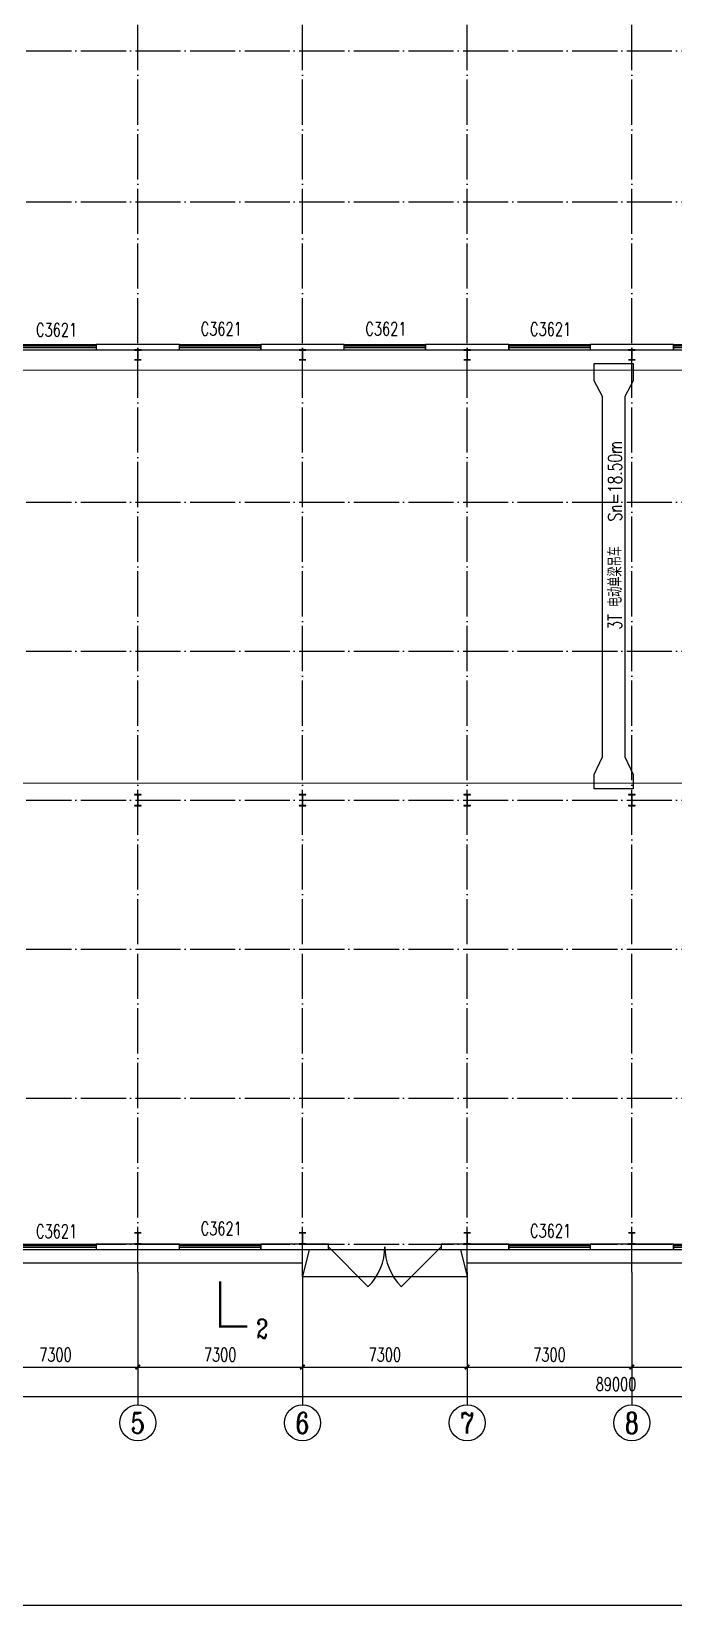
# Model space of a CAD drawing. Extents: x -89996 to 1006241, y -2176 to 440573.
# Drawn here: x 286010 to 314473, y 290827 to 360550 of the extents above; entities that cross this region are included whole.
import ezdxf
from ezdxf.enums import TextEntityAlignment as Align

# ---------------------------------------------------------------- set-up
doc = ezdxf.new("R2010")
doc.units = 0
doc.header["$LTSCALE"] = 1000
doc.header["$MEASUREMENT"] = 0
doc.linetypes.add('DASH', pattern=[0.35, 0.25, -0.1])
doc.linetypes.add('DOTE', pattern=[2.42, 2, -0.2, 0.02, -0.2])
for name, color, linetype in [('AXIS', 3, 'Continuous'), ('AXIS_TEXT', 7, 'Continuous'), ('DIM_SYMB', 3, 'Continuous'), ('DOTE', 1, 'DOTE'), ('GROUND', 2, 'Continuous'), ('GZ', 50, 'Continuous'), ('PUB_TEXT', 7, 'Continuous'), ('ROOM_TEXT_C', 4, 'Continuous'), ('STAIR', 2, 'Continuous'), ('WALL', 9, 'Continuous'), ('WINDOW', 4, 'Continuous'), ('WINDOW_TEXT', 7, 'Continuous')]:
    doc.layers.add(name, color=color, linetype=linetype)
doc.styles.add('_TCH_AXIS', font='COMPLEX', dxfattribs={"bigfont": 'GBCBIG'})
doc.styles.add('_TCH_DIM_T3', font='SIMPLEX', dxfattribs={"width": 0.705882, "bigfont": 'GBCBIG'})
doc.styles.add('_TCH_LABEL', font='COMPLEX', dxfattribs={"bigfont": 'GBCBIG'})
doc.styles.add('_TCH_WINDOW', font='SIMPLEX', dxfattribs={"height": 3.5, "bigfont": 'GBCBIG'})
doc.styles.add('COMPLEX', font='COMPLEX')
doc.styles.add('HZTXT', font='romans.shx', dxfattribs={"width": 0.75, "height": 300, "bigfont": 'HZTXT.shx'})
doc.dimstyles.new('_TCH_ARCH&&200', dxfattribs={"dimtxt": 595, "dimasz": 200, "dimexe": 500, "dimexo": 600, "dimgap": 252.5, "dimtad": 1, "dimdec": 0, "dimzin": 0, "dimdsep": 46, "dimtxsty": '_TCH_DIM_T3', "dimblk": 'ARCHTICK', "dimcen": 0.09, "dimclrt": 7, "dimazin": 2, "dimtfac": 1, "dimtdec": 0, "dimtix": 1, "dimtmove": 2, "dimatfit": 3, "dimfxl": 0, "dimtolj": 1, "dimtzin": 0, "dimarcsym": 0})
doc.dimstyles.new('TCH-200-1', dxfattribs={"dimtxt": 595, "dimasz": 200, "dimexe": 500, "dimexo": 600, "dimgap": 252.5, "dimtad": 1, "dimdec": 0, "dimzin": 0, "dimdsep": 46, "dimtxsty": '_TCH_DIM_T3', "dimblk": 'ARCHTICK', "dimcen": 0.09, "dimclrd": 3, "dimclre": 3, "dimclrt": 7, "dimazin": 2, "dimtfac": 1, "dimtdec": 0, "dimtix": 1, "dimtmove": 2, "dimatfit": 3, "dimfxl": 0, "dimtolj": 1, "dimtzin": 0, "dimarcsym": 0})

# ---------------------------------------------------------------- blocks, each defined once
blk = doc.blocks.new('_ArchTick')
at = {"color": 0, "linetype": 'ByBlock', "const_width": 0.4}
blk.add_lwpolyline([(-0.5, -0.5), (0.5, 0.5)], dxfattribs=at)
blk = doc.blocks.new('*D1642')
at = {"layer": 'Defpoints', "color": 0, "transparency": 16777216}
for p in [(10600, 8483), (99600, 8483), (99600, 1965)]:
    blk.add_point(p, dxfattribs=at)
at = {"layer": 'WALL', "color": 3, "lineweight": -2, "transparency": 16777216}
for p, q in [((10600, 7883), (10600, 1465)), ((99600, 7883), (99600, 1465)), ((10600, 1965), (99600, 1965))]:
    blk.add_line(p, q, dxfattribs=at)
at = {"layer": 'WALL', "color": 3, "lineweight": -2, "transparency": 16777216, "xscale": 200, "yscale": 200, "zscale": 200, "rotation": 180}
blk.add_blockref('_ArchTick', (10600, 1965), dxfattribs=at)
at = {"layer": 'WALL', "color": 3, "lineweight": -2, "transparency": 16777216, "xscale": 200, "yscale": 200, "zscale": 200}
blk.add_blockref('_ArchTick', (99600, 1965), dxfattribs=at)
at = {"layer": 'WALL', "color": 7, "transparency": 16777216, "insert": (55100, 2515), "char_height": 595, "attachment_point": 5, "style": '_TCH_DIM_T3'}
blk.add_mtext('\\A1;89000', dxfattribs=at)
blk = doc.blocks.new('$DorLib2D$00000116')
at = {"color": 0}
for p, q in [((-0.5, 0), (-0.146, 0.354)), ((0.5, 0), (0.146, 0.354))]:
    blk.add_line(p, q, dxfattribs=at)
for centre, start, end in [((-0.5, 0), 0, 45), ((0.5, 0), 135, 180)]:
    blk.add_arc(centre, 0.5, start, end, dxfattribs=at)
blk = doc.blocks.new('$TCHSYS$WIN2D')
for p, q in [((-0.5, 0.5), (0.5, 0.5)), ((-0.5, 0.5), (-0.5, -0.5)), ((0.5, 0.5), (0.5, -0.5)), ((0.5, 0.167), (-0.5, 0.167)), ((0.5, -0.167), (-0.5, -0.167)), ((-0.5, -0.5), (0.5, -0.5))]:
    blk.add_line(p, q)
blk = doc.blocks.new('_AXISO')
blk.add_circle((0, 0), 0.5)
at = {"layer": 'AXIS_TEXT', "style": 'COMPLEX', "width": 1.041667}
blk.add_attdef('A', text='', height=0.56, dxfattribs=at).set_placement((-0.25, -0.28), (0.25, -0.28), align=Align.FIT)
blk = doc.blocks.new('*D3095')
at = {"layer": 'AXIS', "color": 0, "lineweight": -2, "transparency": 16777216}
for p, q in [((26600, 6883), (26600, 2773)), ((33900, 6883), (33900, 2773)), ((26600, 3273), (33900, 3273))]:
    blk.add_line(p, q, dxfattribs=at)
at = {"layer": 'Defpoints', "color": 0, "transparency": 16777216}
for p in [(26600, 7483), (33900, 7483), (33900, 3273)]:
    blk.add_point(p, dxfattribs=at)
at = {"layer": 'AXIS', "color": 0, "lineweight": -2, "transparency": 16777216, "xscale": 200, "yscale": 200, "zscale": 200, "rotation": 180}
blk.add_blockref('_ArchTick', (26600, 3273), dxfattribs=at)
at = {"layer": 'AXIS', "color": 0, "lineweight": -2, "transparency": 16777216, "xscale": 200, "yscale": 200, "zscale": 200}
blk.add_blockref('_ArchTick', (33900, 3273), dxfattribs=at)
at = {"layer": 'AXIS', "color": 7, "transparency": 16777216, "insert": (30250, 3823), "char_height": 595, "attachment_point": 5, "style": '_TCH_DIM_T3'}
blk.add_mtext('\\A1;7300', dxfattribs=at)
blk = doc.blocks.new('*D3096')
at = {"layer": 'AXIS', "color": 0, "lineweight": -2, "transparency": 16777216}
for p, q in [((33900, 6883), (33900, 2773)), ((41200, 6883), (41200, 2773)), ((33900, 3273), (41200, 3273))]:
    blk.add_line(p, q, dxfattribs=at)
at = {"layer": 'Defpoints', "color": 0, "transparency": 16777216}
for p in [(33900, 7483), (41200, 7483), (41200, 3273)]:
    blk.add_point(p, dxfattribs=at)
at = {"layer": 'AXIS', "color": 0, "lineweight": -2, "transparency": 16777216, "xscale": 200, "yscale": 200, "zscale": 200, "rotation": 180}
blk.add_blockref('_ArchTick', (33900, 3273), dxfattribs=at)
at = {"layer": 'AXIS', "color": 0, "lineweight": -2, "transparency": 16777216, "xscale": 200, "yscale": 200, "zscale": 200}
blk.add_blockref('_ArchTick', (41200, 3273), dxfattribs=at)
at = {"layer": 'AXIS', "color": 7, "transparency": 16777216, "insert": (37550, 3823), "char_height": 595, "attachment_point": 5, "style": '_TCH_DIM_T3'}
blk.add_mtext('\\A1;7300', dxfattribs=at)
blk = doc.blocks.new('*D3097')
at = {"layer": 'AXIS', "color": 0, "lineweight": -2, "transparency": 16777216}
for p, q in [((41200, 6883), (41200, 2773)), ((48500, 6883), (48500, 2773)), ((41200, 3273), (48500, 3273))]:
    blk.add_line(p, q, dxfattribs=at)
at = {"layer": 'Defpoints', "color": 0, "transparency": 16777216}
for p in [(41200, 7483), (48500, 7483), (48500, 3273)]:
    blk.add_point(p, dxfattribs=at)
at = {"layer": 'AXIS', "color": 0, "lineweight": -2, "transparency": 16777216, "xscale": 200, "yscale": 200, "zscale": 200, "rotation": 180}
blk.add_blockref('_ArchTick', (41200, 3273), dxfattribs=at)
at = {"layer": 'AXIS', "color": 0, "lineweight": -2, "transparency": 16777216, "xscale": 200, "yscale": 200, "zscale": 200}
blk.add_blockref('_ArchTick', (48500, 3273), dxfattribs=at)
at = {"layer": 'AXIS', "color": 7, "transparency": 16777216, "insert": (44850, 3823), "char_height": 595, "attachment_point": 5, "style": '_TCH_DIM_T3'}
blk.add_mtext('\\A1;7300', dxfattribs=at)
blk = doc.blocks.new('*D3098')
at = {"layer": 'AXIS', "color": 0, "lineweight": -2, "transparency": 16777216}
for p, q in [((48500, 6883), (48500, 2773)), ((55800, 6883), (55800, 2773)), ((48500, 3273), (55800, 3273))]:
    blk.add_line(p, q, dxfattribs=at)
at = {"layer": 'Defpoints', "color": 0, "transparency": 16777216}
for p in [(48500, 7483), (55800, 7483), (55800, 3273)]:
    blk.add_point(p, dxfattribs=at)
at = {"layer": 'AXIS', "color": 0, "lineweight": -2, "transparency": 16777216, "xscale": 200, "yscale": 200, "zscale": 200, "rotation": 180}
blk.add_blockref('_ArchTick', (48500, 3273), dxfattribs=at)
at = {"layer": 'AXIS', "color": 0, "lineweight": -2, "transparency": 16777216, "xscale": 200, "yscale": 200, "zscale": 200}
blk.add_blockref('_ArchTick', (55800, 3273), dxfattribs=at)
at = {"layer": 'AXIS', "color": 7, "transparency": 16777216, "insert": (52150, 3823), "char_height": 595, "attachment_point": 5, "style": '_TCH_DIM_T3'}
blk.add_mtext('\\A1;7300', dxfattribs=at)
blk = doc.blocks.new('*D3099')
at = {"layer": 'AXIS', "color": 0, "lineweight": -2, "transparency": 16777216}
for p, q in [((55800, 6883), (55800, 2773)), ((63100, 6883), (63100, 2773)), ((55800, 3273), (63100, 3273))]:
    blk.add_line(p, q, dxfattribs=at)
at = {"layer": 'Defpoints', "color": 0, "transparency": 16777216}
for p in [(55800, 7483), (63100, 7483), (63100, 3273)]:
    blk.add_point(p, dxfattribs=at)
at = {"layer": 'AXIS', "color": 0, "lineweight": -2, "transparency": 16777216, "xscale": 200, "yscale": 200, "zscale": 200, "rotation": 180}
blk.add_blockref('_ArchTick', (55800, 3273), dxfattribs=at)
at = {"layer": 'AXIS', "color": 0, "lineweight": -2, "transparency": 16777216, "xscale": 200, "yscale": 200, "zscale": 200}
blk.add_blockref('_ArchTick', (63100, 3273), dxfattribs=at)
at = {"layer": 'AXIS', "color": 7, "transparency": 16777216, "insert": (59450, 3823), "char_height": 595, "attachment_point": 5, "style": '_TCH_DIM_T3'}
blk.add_mtext('\\A1;7300', dxfattribs=at)
blk = doc.blocks.new('A$C5DBF1C92')
at = {"layer": 'AXIS'}
for p, q in [((33900, 7482.9), (33900, 1600)), ((41200, 7482.9), (41200, 1600)), ((48500, 7482.9), (48500, 1600)), ((55800, 7482.9), (55800, 1600))]:
    blk.add_line(p, q, dxfattribs=at)
at = {"layer": 'DIM_SYMB', "const_width": 100}
blk.add_lwpolyline([(37557.9, 7064.6), (37557.9, 5064.6), (38757.9, 5064.6)], dxfattribs=at)
at = {"layer": 'DOTE'}
for p, q in [((33900, 7482.9), (33900, 112482.9)), ((41200, 7482.9), (41200, 112482.9)), ((48500, 7482.9), (48500, 112482.9)), ((55800, 7482.9), (55800, 112482.9)), ((9600, 61582.9), (100360, 61582.9)), ((9600, 54882.9), (100360, 54882.9)), ((9360, 48332.9), (100360, 48332.9)), ((9600, 41582.9), (100600, 41582.9)), ((9600, 34982.9), (100600, 34982.9)), ((9600, 28382.9), (100600, 28382.9)), ((9600, 21782.9), (100600, 21782.9)), ((9600, 15182.9), (100600, 15182.9)), ((9600, 8722.9), (100600, 8722.9))]:
    blk.add_line(p, q, dxfattribs=at)
at = {"layer": 'GROUND'}
for p, q in [((10600, 8482.9), (41200, 8482.9)), ((48500, 8482.9), (70400, 8482.9)), ((10000, 7882.9), (41200, 7882.9)), ((48500, 7882.9), (70400, 7882.9))]:
    blk.add_line(p, q, dxfattribs=at)
at = {"layer": 'GZ'}
for points in [[(34050, 48332.9), (33750, 48332.9), (33750, 48322.9), (33893.1, 48322.9), (33897, 48317.9), (33897, 47897.6), (33893.1, 47892.9), (33750, 47892.9), (33750, 47882.9), (34050, 47882.9), (34050, 47892.9), (33907, 47892.9), (33903, 47897.4), (33903, 48317.9), (33907, 48322.9), (34050, 48322.9), (34050, 48332.9)], [(41350, 48332.9), (41050, 48332.9), (41050, 48322.9), (41193.1, 48322.9), (41197, 48317.9), (41197, 47897.6), (41193.1, 47892.9), (41050, 47892.9), (41050, 47882.9), (41350, 47882.9), (41350, 47892.9), (41207, 47892.9), (41203, 47897.4), (41203, 48317.9), (41207, 48322.9), (41350, 48322.9), (41350, 48332.9)], [(48650, 48332.9), (48350, 48332.9), (48350, 48322.9), (48493.1, 48322.9), (48497, 48317.9), (48497, 47897.6), (48493.1, 47892.9), (48350, 47892.9), (48350, 47882.9), (48650, 47882.9), (48650, 47892.9), (48507, 47892.9), (48503, 47897.4), (48503, 48317.9), (48507, 48322.9), (48650, 48322.9), (48650, 48332.9)], [(55950, 48332.9), (55650, 48332.9), (55650, 48322.9), (55793.1, 48322.9), (55797, 48317.9), (55797, 47897.6), (55793.1, 47892.9), (55650, 47892.9), (55650, 47882.9), (55950, 47882.9), (55950, 47892.9), (55807, 47892.9), (55803, 47897.4), (55803, 48317.9), (55807, 48322.9), (55950, 48322.9), (55950, 48332.9)], [(34050, 28633.1), (33750, 28633.1), (33750, 28623.1), (33893.1, 28623.1), (33897, 28618.1), (33897, 28147.8), (33893.1, 28143.1), (33750, 28143.1), (33750, 28133.1), (34050, 28133.1), (34050, 28143.1), (33907, 28143.1), (33903, 28147.6), (33903, 28618.1), (33907, 28623.1), (34050, 28623.1), (34050, 28633.1)], [(41350, 28633.1), (41050, 28633.1), (41050, 28623.1), (41193.1, 28623.1), (41197, 28618.1), (41197, 28147.8), (41193.1, 28143.1), (41050, 28143.1), (41050, 28133.1), (41350, 28133.1), (41350, 28143.1), (41207, 28143.1), (41203, 28147.6), (41203, 28618.1), (41207, 28623.1), (41350, 28623.1), (41350, 28633.1)], [(48650, 28633.1), (48350, 28633.1), (48350, 28623.1), (48493.1, 28623.1), (48497, 28618.1), (48497, 28147.8), (48493.1, 28143.1), (48350, 28143.1), (48350, 28133.1), (48650, 28133.1), (48650, 28143.1), (48507, 28143.1), (48503, 28147.6), (48503, 28618.1), (48507, 28623.1), (48650, 28623.1), (48650, 28633.1)], [(55950, 28633.1), (55650, 28633.1), (55650, 28623.1), (55793.1, 28623.1), (55797, 28618.1), (55797, 28147.8), (55793.1, 28143.1), (55650, 28143.1), (55650, 28133.1), (55950, 28133.1), (55950, 28143.1), (55807, 28143.1), (55803, 28147.6), (55803, 28618.1), (55807, 28623.1), (55950, 28623.1), (55950, 28633.1)], [(34050, 9222.9), (33750, 9222.9), (33750, 9212.9), (33893.1, 9212.9), (33897, 9207.9), (33897, 8737.6), (33893.1, 8732.9), (33750, 8732.9), (33750, 8722.9), (34050, 8722.9), (34050, 8732.9), (33907, 8732.9), (33903, 8737.4), (33903, 9207.9), (33907, 9212.9), (34050, 9212.9), (34050, 9222.9)], [(41350, 9222.9), (41050, 9222.9), (41050, 9212.9), (41193.1, 9212.9), (41197, 9207.9), (41197, 8737.6), (41193.1, 8732.9), (41050, 8732.9), (41050, 8722.9), (41350, 8722.9), (41350, 8732.9), (41207, 8732.9), (41203, 8737.4), (41203, 9207.9), (41207, 9212.9), (41350, 9212.9), (41350, 9222.9)], [(48650, 9222.9), (48350, 9222.9), (48350, 9212.9), (48493.1, 9212.9), (48497, 9207.9), (48497, 8737.6), (48493.1, 8732.9), (48350, 8732.9), (48350, 8722.9), (48650, 8722.9), (48650, 8732.9), (48507, 8732.9), (48503, 8737.4), (48503, 9207.9), (48507, 9212.9), (48650, 9212.9), (48650, 9222.9)], [(55950, 9222.9), (55650, 9222.9), (55650, 9212.9), (55793.1, 9212.9), (55797, 9207.9), (55797, 8737.6), (55793.1, 8732.9), (55650, 8732.9), (55650, 8722.9), (55950, 8722.9), (55950, 8732.9), (55807, 8732.9), (55803, 8737.4), (55803, 9207.9), (55807, 9212.9), (55950, 9212.9), (55950, 9222.9)]]:
    blk.add_lwpolyline(points, close=True, dxfattribs=at)
at = {"layer": 'STAIR'}
for p, q in [((41200, 7282.9), (41200, 8482.9)), ((41200, 8482.9), (48500, 8482.9)), ((41500, 8482.9), (41200, 7282.9)), ((48200, 8482.9), (48500, 7282.9)), ((48500, 7282.9), (48500, 8482.9)), ((41200, 7282.9), (48500, 7282.9))]:
    blk.add_line(p, q, dxfattribs=at)
at = {"layer": 'WALL'}
for p, q in [((35750, 48572.9), (32050, 48572.9)), ((32050, 48572.9), (32050, 48332.9)), ((32050, 48332.9), (35750, 48332.9)), ((35750, 48332.9), (35750, 48572.9)), ((43050, 48572.9), (39350, 48572.9)), ((39350, 48572.9), (39350, 48332.9)), ((39350, 48332.9), (43050, 48332.9)), ((43050, 48332.9), (43050, 48572.9)), ((50350, 48572.9), (46650, 48572.9)), ((46650, 48572.9), (46650, 48332.9)), ((46650, 48332.9), (50350, 48332.9)), ((50350, 48332.9), (50350, 48572.9)), ((57650, 48572.9), (53950, 48572.9)), ((53950, 48572.9), (53950, 48332.9)), ((53950, 48332.9), (57650, 48332.9)), ((57650, 48332.9), (57650, 48572.9)), ((35750, 8722.9), (32050, 8722.9)), ((32050, 8722.9), (32050, 8482.9)), ((32050, 8482.9), (35750, 8482.9)), ((35750, 8482.9), (35750, 8722.9)), ((42350, 8722.9), (39350, 8722.9)), ((39350, 8722.9), (39350, 8482.9)), ((39350, 8482.9), (42350, 8482.9)), ((42350, 8482.9), (42350, 8722.9)), ((50350, 8722.9), (47350, 8722.9)), ((47350, 8722.9), (47350, 8482.9)), ((47350, 8482.9), (50350, 8482.9)), ((50350, 8482.9), (50350, 8722.9)), ((57650, 8722.9), (53950, 8722.9)), ((53950, 8722.9), (53950, 8482.9)), ((53950, 8482.9), (57650, 8482.9)), ((57650, 8482.9), (57650, 8722.9))]:
    blk.add_line(p, q, dxfattribs=at)
at = {"layer": 'AXIS'}
ref = blk.add_blockref('_AXISO', (33900, 800), dxfattribs=dict(at, xscale=1600, yscale=1600, zscale=1600))
ref.add_attrib('A', '5', dxfattribs={"layer": 'AXIS_TEXT', "height": 931.9, "style": '_TCH_AXIS'}).set_placement((33589.4, 334), (34210.6, 334), align=Align.FIT)
ref = blk.add_blockref('_AXISO', (41200, 800), dxfattribs=dict(at, xscale=1600, yscale=1600, zscale=1600))
ref.add_attrib('A', '6', dxfattribs={"layer": 'AXIS_TEXT', "height": 931.9, "style": '_TCH_AXIS'}).set_placement((40889.4, 334), (41510.6, 334), align=Align.FIT)
ref = blk.add_blockref('_AXISO', (48500, 800), dxfattribs=dict(at, xscale=1600, yscale=1600, zscale=1600))
ref.add_attrib('A', '7', dxfattribs={"layer": 'AXIS_TEXT', "height": 931.9, "style": '_TCH_AXIS'}).set_placement((48189.4, 334), (48810.6, 334), align=Align.FIT)
ref = blk.add_blockref('_AXISO', (55800, 800), dxfattribs=dict(at, xscale=1600, yscale=1600, zscale=1600))
ref.add_attrib('A', '8', dxfattribs={"layer": 'AXIS_TEXT', "height": 931.9, "style": '_TCH_AXIS'}).set_placement((55489.4, 334), (56110.6, 334), align=Align.FIT)
at = {"layer": 'WINDOW'}
ref = blk.add_blockref('$TCHSYS$WIN2D', (30250, 48452.9), dxfattribs=dict(at, xscale=3600, yscale=240, zscale=3600, rotation=5.102719617992922e-08))
ref.add_attrib('A', 'C3621', (29390, 48918.6), dxfattribs={"layer": 'WINDOW_TEXT', "height": 595, "rotation": 0, "style": '_TCH_WINDOW', "width": 0.705882})
ref = blk.add_blockref('$TCHSYS$WIN2D', (37550, 48452.9), dxfattribs=dict(at, xscale=3600, yscale=-240, zscale=3600, rotation=5.102719617992922e-08))
ref.add_attrib('A', 'C3621', (36690, 48962.9), dxfattribs={"layer": 'WINDOW_TEXT', "height": 595, "rotation": 0, "style": '_TCH_WINDOW', "width": 0.705882})
ref = blk.add_blockref('$TCHSYS$WIN2D', (44850, 48452.9), dxfattribs=dict(at, xscale=3600, yscale=-240, zscale=3600, rotation=5.102719617992922e-08))
ref.add_attrib('A', 'C3621', (43990, 48962.9), dxfattribs={"layer": 'WINDOW_TEXT', "height": 595, "rotation": 0, "style": '_TCH_WINDOW', "width": 0.705882})
ref = blk.add_blockref('$TCHSYS$WIN2D', (52150, 48452.9), dxfattribs=dict(at, xscale=3600, yscale=240, zscale=3600, rotation=5.102719617992922e-08))
ref.add_attrib('A', 'C3621', (51290, 48947.7), dxfattribs={"layer": 'WINDOW_TEXT', "height": 595, "rotation": 0, "style": '_TCH_WINDOW', "width": 0.705882})
ref = blk.add_blockref('$TCHSYS$WIN2D', (59450, 48452.9), dxfattribs=dict(at, xscale=3600, yscale=240, zscale=3600, rotation=5.102719617992922e-08))
ref.add_attrib('A', 'C3621', (58590, 48947.7), dxfattribs={"layer": 'WINDOW_TEXT', "height": 595, "rotation": 0, "style": '_TCH_WINDOW', "width": 0.705882})
ref = blk.add_blockref('$TCHSYS$WIN2D', (30250, 8602.9), dxfattribs=dict(at, xscale=-3600, yscale=-240, zscale=-3600, rotation=179.9999999999991))
ref.add_attrib('A', 'C3621', (29390, 8986.5), dxfattribs={"layer": 'WINDOW_TEXT', "height": 595, "rotation": 360, "style": '_TCH_WINDOW', "width": 0.705882})
ref = blk.add_blockref('$TCHSYS$WIN2D', (37550, 8602.9), dxfattribs=dict(at, xscale=-3600, yscale=240, zscale=-3600, rotation=179.9999999999991))
ref.add_attrib('A', 'C3621', (36690, 9112.9), dxfattribs={"layer": 'WINDOW_TEXT', "height": 595, "rotation": 360, "style": '_TCH_WINDOW', "width": 0.705882})
ref = blk.add_blockref('$TCHSYS$WIN2D', (52150, 8602.9), dxfattribs=dict(at, xscale=-3600, yscale=-240, zscale=-3600, rotation=179.9999999999991))
ref.add_attrib('A', 'C3621', (51290, 9005.2), dxfattribs={"layer": 'WINDOW_TEXT', "height": 595, "rotation": 360, "style": '_TCH_WINDOW', "width": 0.705882})
ref = blk.add_blockref('$TCHSYS$WIN2D', (59450, 8602.9), dxfattribs=dict(at, xscale=-3600, yscale=-240, zscale=-3600, rotation=179.9999999999991))
ref.add_attrib('A', 'C3621', (58590, 8978.6), dxfattribs={"layer": 'WINDOW_TEXT', "height": 595, "rotation": 360, "style": '_TCH_WINDOW', "width": 0.705882})
at = {"layer": 'WINDOW', "xscale": 5000, "yscale": 5000, "zscale": 5000, "rotation": 179.9999999999991}
blk.add_blockref('$DorLib2D$00000116', (44850, 8602.9), dxfattribs=at)
at = {"layer": 'PUB_TEXT', "style": '_TCH_LABEL', "width": 0.705882}
blk.add_text('2', height=850, dxfattribs=at).set_placement((39156.6, 4545))
at = {"layer": 'AXIS'}
for p1, p2, picture, middle in [((26600, 7482.9), (33900, 7482.9), '*D3095', (30250, 3823.2)), ((33900, 7482.9), (41200, 7482.9), '*D3096', (37550, 3823.2)), ((41200, 7482.9), (48500, 7482.9), '*D3097', (44850, 3823.2)), ((48500, 7482.9), (55800, 7482.9), '*D3098', (52150, 3823.2)), ((55800, 7482.9), (63100, 7482.9), '*D3099', (59450, 3823.2))]:
    dim = blk.add_aligned_dim(p1=p1, p2=p2, distance=-4209.7, dimstyle='_TCH_ARCH&&200', dxfattribs=at)
    dim.commit()
    dim.dimension.update_dxf_attribs({"geometry": picture, "text_midpoint": middle})
at = {"layer": 'WALL'}
dim = blk.add_linear_dim(base=(99600, 1964.7), p1=(10600, 8482.9), p2=(99600, 8482.9), dimstyle='TCH-200-1', dxfattribs=at)
dim.commit()
dim.dimension.update_dxf_attribs({"geometry": '*D1642', "text_midpoint": (55100, 2514.7)})

msp = doc.modelspace()

# ---------------------------------------------------------------- linework, layer by layer
msp.add_lwpolyline([(229260.69, 440573.03), (460031.57, 440573.03), (460031.57, 290826.85), (229260.69, 290826.85)], close=True)
msp.add_lwpolyline([(311319.34, 328420.18), (311319.34, 344380.77), (310960.54, 345070.49), (310960.54, 345850.2), (312677.95, 345850.2), (312677.95, 345070.49), (312319.15, 344380.77), (312319.15, 328420.18), (312677.95, 327640.47), (312677.95, 327002.99), (310960.54, 327002.99), (310960.54, 327640.47), (311319.34, 328420.18)])
at = {"linetype": 'DASH', "const_width": 50}
for points in [[(277883.05, 345550.35), (356183.05, 345550.35)], [(277883.05, 327250.61), (356183.05, 327250.61)]]:
    msp.add_lwpolyline(points, dxfattribs=at)

# ---------------------------------------------------------------- block references
msp.add_blockref('A$C5DBF1C92', (256823.06, 298117.41))

# ---------------------------------------------------------------- texts
at = {"layer": 'ROOM_TEXT_C', "style": 'HZTXT', "width": 0.75}
msp.add_text('3T 电动单梁吊车   Sn=18.50m', height=600, rotation=90, dxfattribs=at).set_placement((312179.48, 334053.11))

doc.saveas('drawing.dxf')
